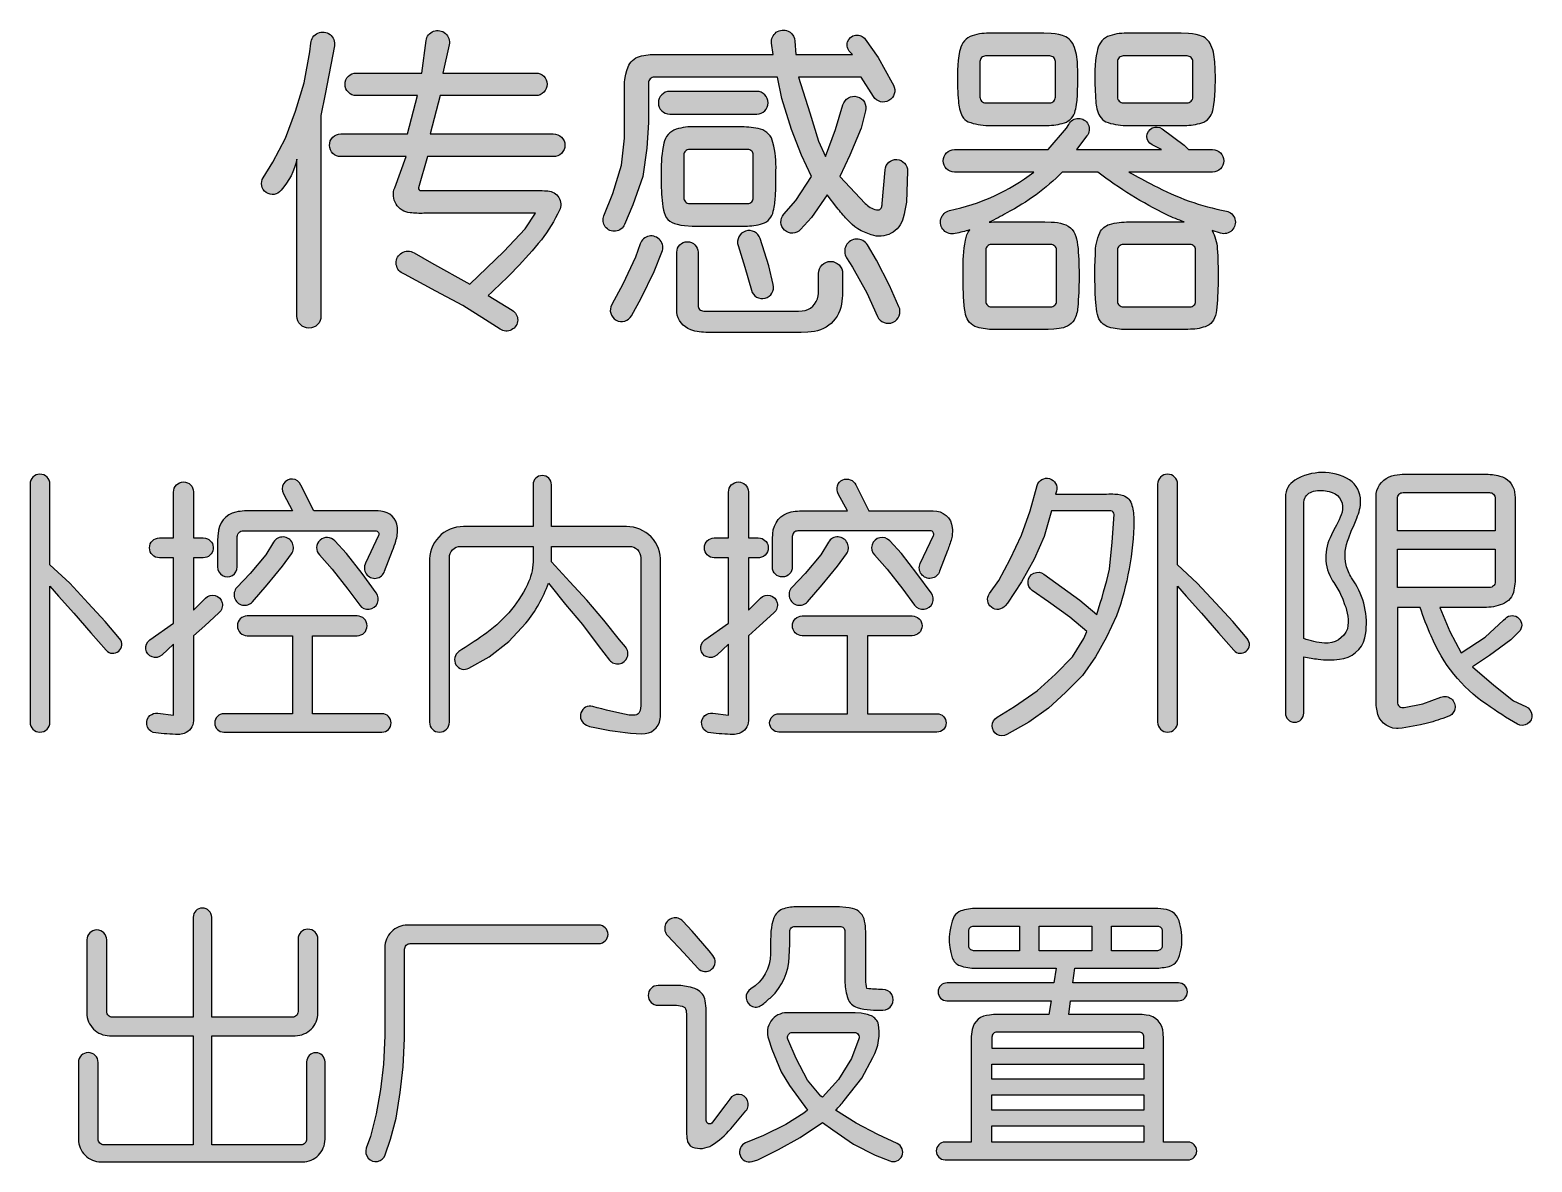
# Model space of a CAD drawing. Header units: millimetres. Extents: x -41 to 727, y -91 to 104.
# Drawn here: x 670.83 to 684.12, y 5.62 to 15.63 of the extents above; entities that cross this region are included whole.
import ezdxf

# ---------------------------------------------------------------- set-up
doc = ezdxf.new("R2010")
doc.units = ezdxf.units.MM
doc.header["$LTSCALE"] = 3
doc.header["$MEASUREMENT"] = 0

msp = doc.modelspace()

# ---------------------------------------------------------------- hatches: boundary and pattern name
h = msp.add_hatch(color=256)
h.dxf.hatch_style = 1
h.paths.add_polyline_path([(673.402, 13.106, -0.41776), (673.296, 12.998, -0.414214), (673.189, 13.105), (673.189, 14.493, -0.132977), (673.049, 14.218, -0.952593), (672.891, 14.329), (672.976, 14.465), (673.089, 14.678), (673.177, 14.917), (673.252, 15.168), (673.302, 15.443), (673.313, 15.518, -1.060775), (673.521, 15.494), (673.44, 15.067), (673.402, 14.879)])
h = msp.add_hatch(color=256)
h.dxf.hatch_style = 1
h.paths.add_polyline_path([(674.124, 13.484, -0.59102), (674.117, 13.665, -0.281236), (674.225, 13.665), (674.381, 13.575), (674.719, 13.387), (675.02, 13.675), (675.208, 13.876), (675.3, 14.014), (674.313, 14.014, -0.042921), (674.19, 14.019, -0.506842), (674.054, 14.24), (674.155, 14.515), (673.578, 14.515, -1), (673.577, 14.716), (674.167, 14.716), (674.255, 15.055), (673.715, 15.055, -1), (673.715, 15.255), (674.293, 15.255), (674.332, 15.541, -1.041657), (674.536, 15.505), (674.481, 15.255), (675.302, 15.255, -1), (675.303, 15.055), (674.456, 15.055), (674.368, 14.716), (675.457, 14.716, -0.422478), (675.56, 14.616, -0.417829), (675.458, 14.515), (674.343, 14.515), (674.266, 14.24, 0.495821), (674.286, 14.215), (675.359, 14.215), (675.381, 14.214), (675.408, 14.212, -0.539685), (675.512, 14.041, -0.047085), (675.352, 13.779, -0.035549), (674.882, 13.287), (675.094, 13.157, -0.586254), (675.089, 12.984, -0.276428), (674.987, 12.99), (674.857, 13.073), (674.656, 13.199), (674.418, 13.324), (674.142, 13.475)])
h = msp.add_hatch(color=256)
h.dxf.hatch_style = 1
h.paths.add_polyline_path([(678.217, 14.102, 0.16023), (678.316, 14.045, 0.4416), (678.363, 14.074, 0.027771), (678.368, 14.102), (678.392, 14.398, -0.978821), (678.591, 14.387), (678.581, 14.114), (678.568, 14.038), (678.561, 14.006), (678.552, 13.975, -0.445738), (678.271, 13.824, -0.146277), (678.055, 13.961, -0.020009), (677.967, 14.064), (677.879, 14.177), (677.741, 13.976), (677.645, 13.871, -1), (677.497, 14.006), (677.603, 14.127), (677.741, 14.34), (677.653, 14.528), (677.565, 14.754), (677.478, 15.03), (677.44, 15.218), (676.351, 15.218, 0.428128), (676.299, 15.167), (676.299, 14.816), (676.286, 14.591), (676.249, 14.34), (676.161, 14.089), (676.088, 13.916, -1), (675.905, 13.993), (675.985, 14.189), (676.061, 14.44), (676.086, 14.678), (676.086, 15.142, -0.013857), (676.092, 15.214), (676.098, 15.246), (676.107, 15.278), (676.119, 15.309, -0.225276), (676.22, 15.402, -0.081489), (676.374, 15.418), (677.402, 15.418), (677.389, 15.518, -0.592108), (677.535, 15.625), (677.552, 15.616, -0.225615), (677.595, 15.538), (677.603, 15.418), (678.105, 15.418), (678.083, 15.44, -1.08923), (678.217, 15.554), (678.33, 15.393), (678.456, 15.168), (678.466, 15.147, -0.406967), (678.427, 15.011, -0.405296), (678.291, 15.046), (678.18, 15.218), (677.628, 15.218), (677.728, 14.904), (677.804, 14.653), (677.866, 14.515), (677.954, 14.754), (678.02, 14.972, -1), (678.22, 14.919), (678.18, 14.766), (678.08, 14.528), (677.992, 14.34)])
h = msp.add_hatch(color=256)
h.dxf.hatch_style = 1
h.paths.add_polyline_path([(679.862, 15.603), (679.897, 15.6), (679.93, 15.595), (679.961, 15.587, -0.229497), (680.06, 15.501, -0.096009), (680.095, 15.332, -0.025853), (680.098, 15.148), (680.096, 15.102), (680.094, 15.058), (680.091, 15.015), (680.086, 14.975), (680.083, 14.957), (680.079, 14.939), (680.075, 14.922, -0.271566), (679.979, 14.814, -0.074582), (679.826, 14.791), (679.305, 14.791, -0.08166), (679.129, 14.823, -0.146039), (679.076, 14.872, -0.11582), (679.041, 15.007, -0.025036), (679.032, 15.232), (679.033, 15.279), (679.035, 15.324), (679.039, 15.367), (679.044, 15.407), (679.052, 15.445), (679.057, 15.463, -0.269538), (679.164, 15.585, -0.089624), (679.334, 15.606), (679.797, 15.606)])
h.paths.add_polyline_path([(679.899, 15.356), (679.899, 15.041, -0.414214), (679.849, 14.991), (679.282, 14.991, -0.414214), (679.232, 15.041), (679.232, 15.356, -0.414214), (679.282, 15.406), (679.849, 15.406, -0.414214)])
h = msp.add_hatch(color=256)
h.dxf.hatch_style = 1
h.paths.add_polyline_path([(681.013, 15.606), (681.078, 15.603), (681.113, 15.6), (681.146, 15.595), (681.177, 15.587, -0.229497), (681.276, 15.501, -0.096009), (681.311, 15.332, -0.025853), (681.314, 15.148), (681.312, 15.102), (681.31, 15.058), (681.307, 15.015), (681.302, 14.975), (681.299, 14.957), (681.296, 14.939), (681.291, 14.922, -0.271566), (681.195, 14.814, -0.074582), (681.042, 14.791), (680.521, 14.791, -0.08166), (680.345, 14.823, -0.146039), (680.293, 14.872, -0.11582), (680.257, 15.007, -0.025036), (680.249, 15.232), (680.249, 15.279), (680.252, 15.324), (680.255, 15.367), (680.261, 15.407), (680.268, 15.445), (680.273, 15.463, -0.269538), (680.381, 15.585, -0.089624), (680.55, 15.606)])
h.paths.add_polyline_path([(680.449, 15.356, -0.414214), (680.499, 15.406), (681.065, 15.406, -0.414214), (681.115, 15.356), (681.115, 15.041, -0.414214), (681.065, 14.991), (680.499, 14.991, -0.414214), (680.449, 15.041)])
h = msp.add_hatch(color=256)
h.dxf.hatch_style = 1
h.paths.add_polyline_path([(676.487, 15.092), (677.258, 15.092, -1), (677.258, 14.892), (676.487, 14.892, -1)])
h = msp.add_hatch(color=256)
h.dxf.hatch_style = 1
h.paths.add_polyline_path([(677.126, 14.779, -0.048019), (677.29, 14.759, -0.280809), (677.401, 14.64, -0.072243), (677.427, 14.389, -0.012527), (677.425, 14.227), (677.423, 14.177), (677.419, 14.131, -0.020594), (677.412, 14.068), (677.408, 14.05), (677.404, 14.032, -0.274263), (677.308, 13.923, -0.074582), (677.155, 13.901), (676.685, 13.901), (676.619, 13.906), (676.585, 13.91), (676.552, 13.917, -0.330254), (676.433, 14.043, -0.054888), (676.413, 14.27), (676.412, 14.378, -0.062902), (676.436, 14.634, -0.273223), (676.544, 14.757, -0.089624), (676.713, 14.779)])
h.paths.add_polyline_path([(676.612, 14.529, -0.414214), (676.662, 14.579), (677.177, 14.579, -0.414214), (677.227, 14.529), (677.227, 14.151, -0.414214), (677.177, 14.101), (676.662, 14.101, -0.414214), (676.612, 14.151)])
h = msp.add_hatch(color=256)
h.dxf.hatch_style = 1
h.paths.add_polyline_path([(680.771, 14.261, 0.077057), (681.412, 14.034, -1.040733), (681.36, 13.838), (681.285, 13.861, -0.117269), (681.331, 13.704, -0.038781), (681.328, 13.184), (681.324, 13.156, -0.097257), (681.297, 13.069, -0.15029), (681.243, 13.018, -0.09102), (681.096, 12.988), (681.072, 12.986), (681.067, 12.986), (680.522, 12.986, -0.062783), (680.373, 13.007, -0.285873), (680.272, 13.119), (680.267, 13.143), (680.262, 13.169), (680.259, 13.198, -0.031148), (680.253, 13.653, -0.101851), (680.292, 13.842, -0.199361), (680.378, 13.916, -0.058368), (680.55, 13.939), (681.039, 13.939, -0.027409), (680.885, 14, -0.046694), (680.274, 14.378), (679.96, 14.378, -0.077934), (679.469, 14.018, -0.023868), (679.313, 13.935, -0.012462), (679.388, 13.939), (679.807, 13.939), (679.863, 13.936, -0.069044), (679.971, 13.919, -0.292597), (680.086, 13.787), (680.091, 13.761), (680.096, 13.733), (680.1, 13.703, -0.038845), (680.097, 13.183, -0.103809), (680.066, 13.069, -0.223369), (679.932, 12.995), (679.887, 12.989), (679.836, 12.986), (679.355, 12.986, -0.063747), (679.206, 13.007, -0.285196), (679.105, 13.12), (679.1, 13.144), (679.096, 13.171), (679.092, 13.199, -0.020397), (679.083, 13.5, -0.054188), (679.103, 13.776, -0.116147), (679.142, 13.868, -0.017668), (679.013, 13.835, -1), (678.962, 14.038, 0.112101), (679.71, 14.378), (679.007, 14.378, -1), (679.007, 14.578), (679.835, 14.578), (679.998, 14.766), (680.017, 14.8, -1.119425), (680.178, 14.698), (680.086, 14.578), (680.838, 14.578), (680.755, 14.62, -1.102587), (680.843, 14.76), (681.039, 14.616), (681.076, 14.578), (681.29, 14.578, -1), (681.289, 14.378), (680.55, 14.378, 0.005598)])
h.paths.add_polyline_path([(679.859, 13.739, -0.414214), (679.909, 13.689), (679.909, 13.236, -0.414214), (679.859, 13.186), (679.333, 13.186, -0.414214), (679.283, 13.236), (679.283, 13.689, -0.414214), (679.333, 13.739)])
h.paths.add_polyline_path([(680.499, 13.186, -0.414214), (680.449, 13.236), (680.449, 13.689, -0.414214), (680.499, 13.739), (681.09, 13.739, -0.414214), (681.14, 13.689), (681.14, 13.236, -0.414214), (681.09, 13.186)])
h = msp.add_hatch(color=256)
h.dxf.hatch_style = 1
h.paths.add_polyline_path([(677.404, 13.383, -0.97667), (677.21, 13.333), (677.152, 13.537), (677.092, 13.728, -0.99809), (677.288, 13.79), (677.365, 13.55)])
h = msp.add_hatch(color=256)
h.dxf.hatch_style = 1
h.paths.add_polyline_path([(675.974, 13.206), (676.073, 13.387), (676.186, 13.625), (676.225, 13.743, -1.033851), (676.419, 13.671), (676.349, 13.5), (676.236, 13.262), (676.15, 13.108, -0.995238)])
h = msp.add_hatch(color=256)
h.dxf.hatch_style = 1
h.paths.add_polyline_path([(677.641, 12.961), (676.826, 12.961, -0.092201), (676.673, 12.984, -0.289124), (676.55, 13.14), (676.549, 13.169), (676.55, 13.211), (676.55, 13.669, -1), (676.738, 13.669), (676.738, 13.201, 0.429269), (676.788, 13.149), (677.616, 13.149), (677.628, 13.149), (677.658, 13.151, 0.353733), (677.8, 13.283, 0.042793), (677.804, 13.374), (677.804, 13.482, -1), (678.017, 13.482), (678.017, 13.337, -0.020292), (678.01, 13.238, -0.401181), (677.71, 12.964), (677.65, 12.961)])
h = msp.add_hatch(color=256)
h.dxf.hatch_style = 1
h.paths.add_polyline_path([(678.236, 13.734), (678.318, 13.6), (678.431, 13.374), (678.515, 13.188, -0.998115), (678.325, 13.102), (678.23, 13.312), (678.105, 13.537), (678.052, 13.62, -1.009131)])
h = msp.add_hatch(color=256)
h.dxf.hatch_style = 1
h.paths.add_polyline_path([(671.342, 10.566), (671.493, 10.403), (671.621, 10.252, -0.991748), (671.502, 10.149), (671.367, 10.303), (671.217, 10.478), (671.079, 10.629), (671.004, 10.716), (671.004, 9.513, -1), (670.828, 9.513), (670.828, 11.619, -1), (671.004, 11.619), (671.004, 10.905), (671.179, 10.742)])
h = msp.add_hatch(color=256)
h.dxf.hatch_style = 1
h.paths.add_polyline_path([(676.406, 10.93), (676.406, 9.613, -0.049756), (676.402, 9.542, -0.399182), (676.242, 9.411), (676.191, 9.413), (676.14, 9.416, -0.032448), (675.779, 9.475), (675.75, 9.488, -0.945374), (675.807, 9.651, 0.020702), (676.128, 9.576, 0.087082), (676.182, 9.576), (676.193, 9.579, 0.173213), (676.218, 9.598, 0.113951), (676.231, 9.68), (676.231, 10.968, 0.416243), (676.13, 11.068), (675.441, 11.068), (675.441, 10.93), (675.604, 10.754), (675.754, 10.591), (675.904, 10.416), (676.042, 10.24), (676.095, 10.18, -1.026786), (675.954, 10.063), (675.854, 10.19), (675.716, 10.378), (675.566, 10.553), (675.428, 10.729), (675.415, 10.742, -0.084682), (675.215, 10.39), (675.064, 10.227), (674.889, 10.09), (674.711, 9.991, -0.960345), (674.622, 10.137, 0.011732), (674.839, 10.283, 0.132971), (675.228, 10.73, 0.108424), (675.278, 10.93), (675.278, 11.068), (674.638, 11.068, 0.416957), (674.538, 10.967), (674.538, 9.513, -1), (674.362, 9.513), (674.362, 10.927, -0.436392), (674.663, 11.243), (675.278, 11.243), (675.278, 11.613, -1), (675.441, 11.613), (675.441, 11.243), (676.105, 11.243, -0.432402)])
h = msp.add_hatch(color=256)
h.dxf.hatch_style = 1
h.paths.add_polyline_path([(681.318, 10.566), (681.469, 10.403), (681.597, 10.252, -0.991748), (681.478, 10.149), (681.343, 10.303), (681.193, 10.478), (681.055, 10.629), (680.98, 10.716), (680.98, 9.513, -1), (680.804, 9.513), (680.804, 11.619, -1), (680.98, 11.619), (680.98, 10.905), (681.155, 10.742)])
h = msp.add_hatch(color=256)
h.dxf.hatch_style = 1
h.paths.add_polyline_path([(682.017, 11.653, -0.273671), (682.502, 11.657, -0.242415), (682.6, 11.47, -0.100445), (682.566, 11.319), (682.542, 11.26), (682.517, 11.202), (682.494, 11.143, 0.150464), (682.471, 10.902, 0.07841), (682.52, 10.789), (682.553, 10.736, -0.191488), (682.638, 10.258, -0.319783), (682.413, 10.071, -0.07297), (682.225, 10.07, -0.0139), (682.097, 10.09), (682.097, 9.594, -1), (681.934, 9.594), (681.934, 11.506, -0.251251)])
h.paths.add_polyline_path([(682.101, 11.48, -0.291924), (682.184, 11.555, -0.137469), (682.322, 11.553, -0.396774), (682.44, 11.396, -0.082163), (682.409, 11.303), (682.386, 11.257), (682.363, 11.213), (682.342, 11.169, 0.274605), (682.352, 10.764, -0.028418), (682.423, 10.644), (682.442, 10.601), (682.458, 10.555, -0.139474), (682.484, 10.34, -0.337206), (682.28, 10.213, -0.068489), (682.097, 10.253), (682.097, 11.456)])
h = msp.add_hatch(color=256)
h.dxf.hatch_style = 1
h.paths.add_polyline_path([(682.925, 10.528), (682.925, 9.692, 0.477458), (682.985, 9.643), (683.151, 9.676), (683.31, 9.735, -0.588858), (683.434, 9.631), (683.429, 9.615, -0.220322), (683.372, 9.562, -0.014085), (683.192, 9.504), (683.129, 9.489), (683.064, 9.477), (682.999, 9.466), (682.966, 9.461), (682.932, 9.458), (682.916, 9.457, -0.362622), (682.746, 9.613, -0.023381), (682.737, 9.676), (682.737, 11.506, -0.307621), (682.852, 11.682, -0.091859), (682.947, 11.704, -0.018811), (683.024, 11.707), (683.691, 11.707, -0.016185), (683.766, 11.703, -0.052672), (683.831, 11.69, -0.295172), (683.961, 11.553, -0.016112), (683.966, 11.506), (683.966, 10.754, -0.023783), (683.956, 10.68, -0.263158), (683.855, 10.558, -0.105269), (683.691, 10.528), (683.301, 10.528), (683.389, 10.315), (683.489, 10.127), (683.702, 10.265), (683.865, 10.416), (683.881, 10.431, -1), (684, 10.312), (683.928, 10.24), (683.74, 10.102), (683.589, 10.002), (683.777, 9.839), (683.953, 9.701), (684.06, 9.651, -1.082987), (683.987, 9.496, -0.028008), (683.714, 9.671, -0.1484), (683.224, 10.276, -0.025024), (683.126, 10.528)])
h.paths.add_polyline_path([(683.74, 10.704), (682.925, 10.704), (682.925, 11.042), (683.79, 11.042), (683.79, 10.754, -0.414214)])
h.paths.add_polyline_path([(682.925, 11.494, -0.414214), (682.975, 11.544), (683.74, 11.544, -0.414214), (683.79, 11.494), (683.79, 11.205), (682.925, 11.205)])
h = msp.add_hatch(color=256)
h.dxf.hatch_style = 1
h.paths.add_polyline_path([(672.381, 11.141, -0.892536), (672.361, 10.967), (672.273, 10.967), (672.273, 10.503), (672.381, 10.611, -0.585606), (672.528, 10.57, -0.287203), (672.498, 10.481), (672.374, 10.365), (672.273, 10.278), (672.273, 9.525, -0.331387), (672.192, 9.414, -0.070502), (672.139, 9.404, -0.023404), (671.94, 9.418, -0.586545), (671.877, 9.558), (671.889, 9.571, -0.217204), (671.958, 9.593), (672.098, 9.575), (672.098, 10.202), (671.994, 10.107, -1.062778), (671.887, 10.24), (672.098, 10.39), (672.098, 10.967), (671.973, 10.967, -1), (671.973, 11.143), (672.098, 11.143), (672.098, 11.547, -0.424925), (672.186, 11.638, -0.414083), (672.273, 11.551), (672.273, 11.143), (672.361, 11.143)])
h = msp.add_hatch(color=256)
h.dxf.hatch_style = 1
h.paths.add_polyline_path([(673.853, 11.381, -0.012997), (673.907, 11.381), (673.932, 11.379, -0.378315), (674.078, 11.235, -0.105496), (674.064, 11.113, -0.020256), (674.035, 11.032), (673.965, 10.848, -1.089222), (673.797, 10.921), (673.912, 11.163, 0.555608), (673.884, 11.205), (672.714, 11.205, 0.426625), (672.662, 11.155), (672.662, 10.886, -1), (672.487, 10.887), (672.487, 11.118, -0.010071), (672.491, 11.178, -0.347674), (672.65, 11.372, -0.036483), (672.725, 11.381), (673.151, 11.381), (673.07, 11.534, -0.593868), (673.149, 11.663, -0.291309), (673.225, 11.609), (673.339, 11.381)])
h = msp.add_hatch(color=256)
h.dxf.hatch_style = 1
h.paths.add_polyline_path([(676.882, 10.967, -1), (676.882, 11.143), (677.008, 11.143), (677.008, 11.547, -0.424925), (677.095, 11.638, -0.414083), (677.183, 11.551), (677.183, 11.143), (677.271, 11.143), (677.291, 11.141, -0.349217), (677.359, 11.055, -0.439039), (677.263, 10.967), (677.183, 10.967), (677.183, 10.503), (677.291, 10.611, -0.585606), (677.438, 10.57, -0.287203), (677.408, 10.481), (677.283, 10.365), (677.183, 10.278), (677.183, 9.525, -0.331387), (677.101, 9.414, -0.070502), (677.048, 9.404, -0.023404), (676.85, 9.418, -0.586545), (676.786, 9.558), (676.798, 9.571, -0.217204), (676.868, 9.593), (677.008, 9.575), (677.008, 10.202), (676.904, 10.107, -1.062778), (676.797, 10.24), (677.008, 10.39), (677.008, 10.967)])
h = msp.add_hatch(color=256)
h.dxf.hatch_style = 1
h.paths.add_polyline_path([(677.572, 10.887, -1), (677.396, 10.884), (677.396, 11.118, -0.01249), (677.4, 11.18, -0.348268), (677.561, 11.373, -0.035203), (677.635, 11.381), (678.058, 11.381), (678.061, 11.381), (677.979, 11.534, -0.438722), (678.018, 11.656, -0.418342), (678.133, 11.612), (678.249, 11.381), (678.818, 11.381, -0.410091), (678.987, 11.234, -0.070888), (678.985, 11.159), (678.98, 11.135, -0.025192), (678.945, 11.031), (678.875, 10.848, -1.060261), (678.704, 10.916), (678.821, 11.163, 0.550801), (678.794, 11.205), (677.622, 11.205, 0.42072), (677.572, 11.154)])
h = msp.add_hatch(color=256)
h.dxf.hatch_style = 1
h.paths.add_polyline_path([(680.403, 11.105), (680.419, 11.349, 0.435083), (680.389, 11.381), (679.864, 11.381), (679.801, 11.155), (679.713, 10.955), (679.6, 10.754), (679.475, 10.566), (679.455, 10.542, -0.963432), (679.316, 10.65), (679.4, 10.767), (679.5, 10.955), (679.6, 11.168), (679.676, 11.381), (679.738, 11.607, -1), (679.909, 11.557), (679.901, 11.531), (680.353, 11.531, -0.012286), (680.425, 11.531), (680.452, 11.529), (680.478, 11.525), (680.501, 11.518, -0.266172), (680.576, 11.431, -0.066176), (680.594, 11.296, -0.081069), (680.441, 10.453), (680.353, 10.265), (680.253, 10.09), (680.14, 9.926), (679.989, 9.776), (679.839, 9.638), (679.663, 9.513), (679.47, 9.404, -1), (679.385, 9.557), (679.538, 9.651), (679.738, 9.789), (679.901, 9.939), (680.052, 10.09), (680.152, 10.253), (680.177, 10.315), (680.027, 10.441), (679.839, 10.579), (679.695, 10.677, -1), (679.798, 10.823), (680.115, 10.591), (680.265, 10.466, 0.02391), (680.378, 10.867)])
h = msp.add_hatch(color=256)
h.dxf.hatch_style = 1
h.paths.add_polyline_path([(673.141, 11.001), (673.063, 10.892), (672.925, 10.729), (672.797, 10.579, -1.021378), (672.658, 10.704), (672.775, 10.829), (672.913, 10.992), (672.983, 11.106, -1.034899)])
h = msp.add_hatch(color=256)
h.dxf.hatch_style = 1
h.paths.add_polyline_path([(673.525, 11.117), (673.628, 11.005), (673.766, 10.829), (673.891, 10.657, -1.005391), (673.745, 10.549), (673.64, 10.691), (673.502, 10.867), (673.388, 10.992, -1)])
h = msp.add_hatch(color=256)
h.dxf.hatch_style = 1
h.paths.add_polyline_path([(678.051, 11.001), (677.973, 10.892), (677.835, 10.729), (677.707, 10.579, -1.021378), (677.568, 10.704), (677.685, 10.829), (677.823, 10.992), (677.892, 11.106, -1.034899)])
h = msp.add_hatch(color=256)
h.dxf.hatch_style = 1
h.paths.add_polyline_path([(678.434, 11.117), (678.537, 11.005), (678.675, 10.829), (678.801, 10.657, -1.005391), (678.654, 10.549), (678.55, 10.691), (678.412, 10.867), (678.298, 10.992, -1)])
h = msp.add_hatch(color=256)
h.dxf.hatch_style = 1
h.paths.add_polyline_path([(673.941, 9.588, -1), (673.941, 9.425), (672.543, 9.425, -1), (672.543, 9.588), (673.151, 9.588), (673.151, 10.278), (672.75, 10.278, -1), (672.75, 10.453), (673.722, 10.453, -1), (673.722, 10.278), (673.327, 10.278), (673.327, 9.588)])
h = msp.add_hatch(color=256)
h.dxf.hatch_style = 1
h.paths.add_polyline_path([(677.453, 9.425, -1), (677.453, 9.588), (678.061, 9.588), (678.061, 10.278), (677.66, 10.278, -1), (677.66, 10.453), (678.632, 10.453, -1), (678.632, 10.278), (678.236, 10.278), (678.236, 9.588), (678.851, 9.588, -1), (678.851, 9.425)])
h = msp.add_hatch(color=256)
h.dxf.hatch_style = 1
h.paths.add_polyline_path([(673.199, 6.953), (673.199, 7.594, -1), (673.375, 7.594), (673.375, 6.94, -0.414214), (673.175, 6.74), (672.435, 6.74), (672.435, 5.775), (673.225, 5.775, 0.414214), (673.275, 5.825), (673.275, 6.508, -1), (673.438, 6.508), (673.438, 5.824, -0.414214), (673.238, 5.624), (671.456, 5.624, -0.414214), (671.256, 5.824), (671.256, 6.503, -1), (671.431, 6.503), (671.431, 5.825, 0.414214), (671.481, 5.775), (672.272, 5.775), (672.272, 6.74), (671.531, 6.74, -0.414214), (671.331, 6.94), (671.331, 7.587, -1), (671.507, 7.587), (671.507, 6.953, 0.414214), (671.557, 6.903), (672.272, 6.903), (672.272, 7.788, -1), (672.435, 7.788), (672.435, 6.903), (673.149, 6.903, 0.414214)])
h = msp.add_hatch(color=256)
h.dxf.hatch_style = 1
h.paths.add_polyline_path([(678.212, 7.752, -0.059248), (678.221, 7.663), (678.221, 7.233, 0.017207), (678.23, 7.157, 0.034528), (678.371, 7.15, -1.01266), (678.372, 6.966, -0.011492), (678.264, 6.968), (678.234, 6.971), (678.204, 6.974), (678.174, 6.98), (678.146, 6.989, -0.238886), (678.063, 7.069, -0.076134), (678.038, 7.208), (678.038, 7.663, 0.422775), (677.994, 7.706), (677.594, 7.706, 0.422577), (677.55, 7.662), (677.55, 7.551), (677.548, 7.494), (677.545, 7.437, -0.197017), (677.384, 7.081, -0.01219), (677.309, 7.017, -1.116646), (677.205, 7.155, 0.264943), (677.378, 7.464), (677.38, 7.519), (677.38, 7.576), (677.381, 7.634), (677.383, 7.664), (677.387, 7.694), (677.392, 7.725), (677.399, 7.754), (677.409, 7.782, -0.20478), (677.483, 7.858, -0.084845), (677.599, 7.88), (677.988, 7.88), (678.045, 7.875), (678.076, 7.871), (678.105, 7.864, -0.323094)])
h = msp.add_hatch(color=256)
h.dxf.hatch_style = 1
h.paths.add_polyline_path([(679.196, 7.336, -0.086517), (679.053, 7.36, -0.214089), (678.987, 7.429, -0.198156), (679.005, 7.796, -0.149178), (679.062, 7.843, -0.080722), (679.202, 7.865), (679.221, 7.866), (680.757, 7.866, -0.026081), (680.857, 7.859, -0.357226), (681.001, 7.73), (681.007, 7.705, -0.056958), (681.018, 7.599, -0.122096), (680.977, 7.402, -0.177615), (680.907, 7.353, -0.038063), (680.782, 7.336), (680.07, 7.336), (680.053, 7.207), (680.989, 7.207, -0.414216), (681.068, 7.128, -0.420603), (680.987, 7.049), (680.032, 7.049), (680.017, 6.928), (680.632, 6.928, -0.022059), (680.701, 6.923, -0.392106), (680.853, 6.762), (680.856, 6.713), (680.856, 5.799), (681.072, 5.799, -1), (681.071, 5.642), (678.923, 5.642, -1), (678.923, 5.799), (679.155, 5.799), (679.155, 6.713, -0.05261), (679.163, 6.794, -0.35597), (679.316, 6.923, -0.016526), (679.387, 6.928), (679.842, 6.928), (679.861, 7.049), (678.94, 7.049, -0.414804), (678.861, 7.128, -0.426234), (678.943, 7.207), (679.885, 7.207), (679.905, 7.336)])
h.paths.add_polyline_path([(680.682, 6.356), (679.338, 6.356), (679.338, 6.489), (680.682, 6.489)])
h.paths.add_polyline_path([(680.682, 6.629), (679.338, 6.629), (679.338, 6.728, -0.414214), (679.381, 6.772), (680.638, 6.772, -0.414214), (680.682, 6.728)])
h.paths.add_polyline_path([(680.682, 6.082), (679.338, 6.082), (679.338, 6.216), (680.682, 6.216)])
h.paths.add_polyline_path([(680.682, 5.799), (679.338, 5.799), (679.338, 5.942), (680.682, 5.942)])
h.paths.add_polyline_path([(680.221, 7.492), (679.757, 7.492), (679.757, 7.71), (680.221, 7.71)])
h.paths.add_polyline_path([(679.133, 7.535), (679.133, 7.667, -0.414214), (679.176, 7.71), (679.582, 7.71), (679.582, 7.492), (679.176, 7.492, -0.414214)])
h.paths.add_polyline_path([(680.845, 7.667), (680.845, 7.535, -0.414214), (680.802, 7.492), (680.395, 7.492), (680.395, 7.71), (680.802, 7.71, -0.414214)])
h = msp.add_hatch(color=256)
h.dxf.hatch_style = 1
h.paths.add_polyline_path([(673.841, 5.849), (673.891, 6.05), (673.928, 6.263), (673.954, 6.489), (673.966, 6.74), (673.966, 7.518, -0.414214), (674.166, 7.718), (675.86, 7.718, -1), (675.86, 7.555), (674.192, 7.555, 0.414214), (674.142, 7.505), (674.142, 6.714), (674.129, 6.464), (674.104, 6.238), (674.066, 6.012), (674.016, 5.824), (673.97, 5.686, -1.010694), (673.803, 5.744)])
h = msp.add_hatch(color=256)
h.dxf.hatch_style = 1
h.paths.add_polyline_path([(676.836, 7.49), (676.869, 7.45, -0.97673), (676.736, 7.336), (676.612, 7.474), (676.468, 7.626, -1.002617), (676.604, 7.753), (676.687, 7.664)])
h = msp.add_hatch(color=256)
h.dxf.hatch_style = 1
h.paths.add_polyline_path([(676.384, 7.009, -1), (676.384, 7.184), (676.587, 7.184, -0.011491), (676.651, 7.173, -0.070941), (676.727, 7.149, -0.254447), (676.8, 7.049, -0.026143), (676.811, 6.96), (676.811, 5.989, 0.32165), (676.831, 5.961, 0.329988), (676.866, 5.974), (676.985, 6.131), (677.018, 6.179, -1.083663), (677.161, 6.075), (677.027, 5.915, -0.073532), (676.861, 5.772, -0.222538), (676.688, 5.754, -0.270609), (676.641, 5.824, -0.016463), (676.637, 5.865), (676.637, 6.918), (676.632, 6.964, 0.334609), (676.596, 7.001), (676.546, 7.009)])
h = msp.add_hatch(color=256)
h.dxf.hatch_style = 1
h.paths.add_polyline_path([(678.129, 6.943), (678.18, 6.938), (678.209, 6.934), (678.237, 6.928), (678.262, 6.919, -0.225031), (678.33, 6.853, -0.188829), (678.284, 6.548), (678.187, 6.363), (678.031, 6.166, -0.031599), (677.955, 6.081), (678.138, 5.965), (678.328, 5.865), (678.5, 5.787, -0.972008), (678.434, 5.632), (678.304, 5.683), (678.113, 5.782), (677.93, 5.907), (677.839, 5.973), (677.64, 5.84), (677.45, 5.733), (677.267, 5.641), (677.216, 5.627, -0.947134), (677.159, 5.792), (677.317, 5.857), (677.516, 5.956), (677.673, 6.056), (677.707, 6.081), (677.706, 6.081), (677.546, 6.299), (677.474, 6.421), (677.392, 6.62), (677.362, 6.711, -0.520491), (677.524, 6.943)])
h.paths.add_polyline_path([(677.573, 6.769), (678.12, 6.769, -0.521815), (678.16, 6.711), (678.096, 6.537), (677.98, 6.354), (677.839, 6.197), (677.823, 6.205), (677.707, 6.346), (677.607, 6.537), (677.533, 6.709, -0.538437)])

# ---------------------------------------------------------------- linework, layer by layer
for points in [[(673.402, 13.106, -0.41776), (673.296, 12.998, -0.414214), (673.189, 13.105), (673.189, 14.493, -0.132977), (673.049, 14.218, -0.952593), (672.891, 14.329), (672.976, 14.465), (673.089, 14.678), (673.177, 14.917), (673.252, 15.168), (673.302, 15.443), (673.313, 15.518, -1.060775), (673.521, 15.494), (673.44, 15.067), (673.402, 14.879)], [(674.124, 13.484, -0.59102), (674.117, 13.665, -0.281236), (674.225, 13.665), (674.381, 13.575), (674.719, 13.387), (675.02, 13.675), (675.208, 13.876), (675.3, 14.014), (674.313, 14.014, -0.042921), (674.19, 14.019, -0.506842), (674.054, 14.24), (674.155, 14.515), (673.578, 14.515, -1), (673.577, 14.716), (674.167, 14.716), (674.255, 15.055), (673.715, 15.055, -1), (673.715, 15.255), (674.293, 15.255), (674.332, 15.541, -1.041657), (674.536, 15.505), (674.481, 15.255), (675.302, 15.255, -1), (675.303, 15.055), (674.456, 15.055), (674.368, 14.716), (675.457, 14.716, -0.422478), (675.56, 14.616, -0.417829), (675.458, 14.515), (674.343, 14.515), (674.266, 14.24, 0.495821), (674.286, 14.215), (675.359, 14.215), (675.381, 14.214), (675.408, 14.212, -0.539685), (675.512, 14.041, -0.047085), (675.352, 13.779, -0.035549), (674.882, 13.287), (675.094, 13.157, -0.586254), (675.089, 12.984, -0.276428), (674.987, 12.99), (674.857, 13.073), (674.656, 13.199), (674.418, 13.324), (674.142, 13.475)], [(678.217, 14.102, 0.16023), (678.316, 14.045, 0.4416), (678.363, 14.074, 0.027771), (678.368, 14.102), (678.392, 14.398, -0.978821), (678.591, 14.387), (678.581, 14.114), (678.568, 14.038), (678.561, 14.006), (678.552, 13.975, -0.445738), (678.271, 13.824, -0.146277), (678.055, 13.961, -0.020009), (677.967, 14.064), (677.879, 14.177), (677.741, 13.976), (677.645, 13.871, -1), (677.497, 14.006), (677.603, 14.127), (677.741, 14.34), (677.653, 14.528), (677.565, 14.754), (677.478, 15.03), (677.44, 15.218), (676.351, 15.218, 0.428128), (676.299, 15.167), (676.299, 14.816), (676.286, 14.591), (676.249, 14.34), (676.161, 14.089), (676.088, 13.916, -1), (675.905, 13.993), (675.985, 14.189), (676.061, 14.44), (676.086, 14.678), (676.086, 15.142, -0.013857), (676.092, 15.214), (676.098, 15.246), (676.107, 15.278), (676.119, 15.309, -0.225276), (676.22, 15.402, -0.081489), (676.374, 15.418), (677.402, 15.418), (677.389, 15.518, -0.592108), (677.535, 15.625), (677.552, 15.616, -0.225615), (677.595, 15.538), (677.603, 15.418), (678.105, 15.418), (678.083, 15.44, -1.08923), (678.217, 15.554), (678.33, 15.393), (678.456, 15.168), (678.466, 15.147, -0.406967), (678.427, 15.011, -0.405296), (678.291, 15.046), (678.18, 15.218), (677.628, 15.218), (677.728, 14.904), (677.804, 14.653), (677.866, 14.515), (677.954, 14.754), (678.02, 14.972, -1), (678.22, 14.919), (678.18, 14.766), (678.08, 14.528), (677.992, 14.34)], [(679.797, 15.606), (679.334, 15.606, 0.089624), (679.164, 15.585, 0.269538), (679.057, 15.463), (679.052, 15.445), (679.044, 15.407), (679.039, 15.367), (679.035, 15.324), (679.033, 15.279), (679.032, 15.232, 0.025036), (679.041, 15.007, 0.11582), (679.076, 14.872, 0.146039), (679.129, 14.823, 0.08166), (679.305, 14.791), (679.826, 14.791, 0.074582), (679.979, 14.814, 0.271566), (680.075, 14.922), (680.079, 14.939), (680.083, 14.957), (680.086, 14.975), (680.091, 15.015), (680.094, 15.058), (680.096, 15.102), (680.098, 15.148, 0.025853), (680.095, 15.332, 0.096009), (680.06, 15.501, 0.229497), (679.961, 15.587), (679.93, 15.595), (679.897, 15.6), (679.862, 15.603)], [(680.55, 15.606, 0.089624), (680.381, 15.585, 0.269538), (680.273, 15.463), (680.268, 15.445), (680.261, 15.407), (680.255, 15.367), (680.252, 15.324), (680.249, 15.279), (680.249, 15.232, 0.025036), (680.257, 15.007, 0.11582), (680.293, 14.872, 0.146039), (680.345, 14.823, 0.08166), (680.521, 14.791), (681.042, 14.791, 0.074582), (681.195, 14.814, 0.271566), (681.291, 14.922), (681.296, 14.939), (681.299, 14.957), (681.302, 14.975), (681.307, 15.015), (681.31, 15.058), (681.312, 15.102), (681.314, 15.148, 0.025853), (681.311, 15.332, 0.096009), (681.276, 15.501, 0.229497), (681.177, 15.587), (681.146, 15.595), (681.113, 15.6), (681.078, 15.603), (681.013, 15.606)], [(679.849, 15.406), (679.282, 15.406, 0.414214), (679.232, 15.356), (679.232, 15.041, 0.414214), (679.282, 14.991), (679.849, 14.991, 0.414214), (679.899, 15.041), (679.899, 15.356, 0.414214)], [(680.449, 15.041, 0.414214), (680.499, 14.991), (681.065, 14.991, 0.414214), (681.115, 15.041), (681.115, 15.356, 0.414214), (681.065, 15.406), (680.499, 15.406, 0.414214), (680.449, 15.356)], [(676.487, 14.892), (677.258, 14.892, 1), (677.258, 15.092), (676.487, 15.092, 1)], [(676.713, 14.779, 0.089624), (676.544, 14.757, 0.273223), (676.436, 14.634, 0.062902), (676.412, 14.378), (676.413, 14.27, 0.054888), (676.433, 14.043, 0.330254), (676.552, 13.917), (676.585, 13.91), (676.619, 13.906), (676.685, 13.901), (677.155, 13.901, 0.074582), (677.308, 13.923, 0.274263), (677.404, 14.032), (677.408, 14.05), (677.412, 14.068, 0.020594), (677.419, 14.131), (677.423, 14.177), (677.425, 14.227, 0.012527), (677.427, 14.389, 0.072243), (677.401, 14.64, 0.280809), (677.29, 14.759, 0.048019), (677.126, 14.779)], [(680.771, 14.261, 0.077057), (681.412, 14.034, -1.040733), (681.36, 13.838), (681.285, 13.861, -0.117269), (681.331, 13.704, -0.038781), (681.328, 13.184), (681.324, 13.156, -0.097257), (681.297, 13.069, -0.15029), (681.243, 13.018, -0.09102), (681.096, 12.988), (681.072, 12.986), (681.067, 12.986), (680.522, 12.986, -0.062783), (680.373, 13.007, -0.285873), (680.272, 13.119), (680.267, 13.143), (680.262, 13.169), (680.259, 13.198, -0.031148), (680.253, 13.653, -0.101851), (680.292, 13.842, -0.199361), (680.378, 13.916, -0.058368), (680.55, 13.939), (681.039, 13.939, -0.027409), (680.885, 14, -0.046694), (680.274, 14.378), (679.96, 14.378, -0.077934), (679.469, 14.018, -0.023868), (679.313, 13.935, -0.012462), (679.388, 13.939), (679.807, 13.939), (679.863, 13.936, -0.069044), (679.971, 13.919, -0.292597), (680.086, 13.787), (680.091, 13.761), (680.096, 13.733), (680.1, 13.703, -0.038845), (680.097, 13.183, -0.103809), (680.066, 13.069, -0.223369), (679.932, 12.995), (679.887, 12.989), (679.836, 12.986), (679.355, 12.986, -0.063747), (679.206, 13.007, -0.285196), (679.105, 13.12), (679.1, 13.144), (679.096, 13.171), (679.092, 13.199, -0.020397), (679.083, 13.5, -0.054188), (679.103, 13.776, -0.116147), (679.142, 13.868, -0.017668), (679.013, 13.835, -1), (678.962, 14.038, 0.112101), (679.71, 14.378), (679.007, 14.378, -1), (679.007, 14.578), (679.835, 14.578), (679.998, 14.766), (680.017, 14.8, -1.119425), (680.178, 14.698), (680.086, 14.578), (680.838, 14.578), (680.755, 14.62, -1.102587), (680.843, 14.76), (681.039, 14.616), (681.076, 14.578), (681.29, 14.578, -1), (681.289, 14.378), (680.55, 14.378, 0.005598)], [(676.612, 14.151, 0.414214), (676.662, 14.101), (677.177, 14.101, 0.414214), (677.227, 14.151), (677.227, 14.529, 0.414214), (677.177, 14.579), (676.662, 14.579, 0.414214), (676.612, 14.529)], [(677.365, 13.55), (677.288, 13.79, 0.99809), (677.092, 13.728), (677.152, 13.537), (677.21, 13.333, 0.97667), (677.404, 13.383)], [(676.15, 13.108), (676.236, 13.262), (676.349, 13.5), (676.419, 13.671, 1.033851), (676.225, 13.743), (676.186, 13.625), (676.073, 13.387), (675.974, 13.206, 0.995238)], [(677.641, 12.961), (676.826, 12.961, -0.092201), (676.673, 12.984, -0.289124), (676.55, 13.14), (676.549, 13.169), (676.55, 13.211), (676.55, 13.669, -1), (676.738, 13.669), (676.738, 13.201, 0.429269), (676.788, 13.149), (677.616, 13.149), (677.628, 13.149), (677.658, 13.151, 0.353733), (677.8, 13.283, 0.042793), (677.804, 13.374), (677.804, 13.482, -1), (678.017, 13.482), (678.017, 13.337, -0.020292), (678.01, 13.238, -0.401181), (677.71, 12.964), (677.65, 12.961)], [(678.052, 13.62), (678.105, 13.537), (678.23, 13.312), (678.325, 13.102, 0.998115), (678.515, 13.188), (678.431, 13.374), (678.318, 13.6), (678.236, 13.734, 1.009131)], [(679.333, 13.739, 0.414214), (679.283, 13.689), (679.283, 13.236, 0.414214), (679.333, 13.186), (679.859, 13.186, 0.414214), (679.909, 13.236), (679.909, 13.689, 0.414214), (679.859, 13.739)], [(681.09, 13.186, 0.414214), (681.14, 13.236), (681.14, 13.689, 0.414214), (681.09, 13.739), (680.499, 13.739, 0.414214), (680.449, 13.689), (680.449, 13.236, 0.414214), (680.499, 13.186)], [(671.179, 10.742), (671.004, 10.905), (671.004, 11.619, 1), (670.828, 11.619), (670.828, 9.513, 1), (671.004, 9.513), (671.004, 10.716), (671.079, 10.629), (671.217, 10.478), (671.367, 10.303), (671.502, 10.149, 0.991748), (671.621, 10.252), (671.493, 10.403), (671.342, 10.566)], [(676.105, 11.243), (675.441, 11.243), (675.441, 11.613, 1), (675.278, 11.613), (675.278, 11.243), (674.663, 11.243, 0.436392), (674.362, 10.927), (674.362, 9.513, 1), (674.538, 9.513), (674.538, 10.967, -0.416957), (674.638, 11.068), (675.278, 11.068), (675.278, 10.93, -0.108424), (675.228, 10.73, -0.132971), (674.839, 10.283, -0.011732), (674.622, 10.137, 0.960345), (674.711, 9.991), (674.889, 10.09), (675.064, 10.227), (675.215, 10.39, 0.084682), (675.415, 10.742), (675.428, 10.729), (675.566, 10.553), (675.716, 10.378), (675.854, 10.19), (675.954, 10.063, 1.026786), (676.095, 10.18), (676.042, 10.24), (675.904, 10.416), (675.754, 10.591), (675.604, 10.754), (675.441, 10.93), (675.441, 11.068), (676.13, 11.068, -0.416243), (676.231, 10.968), (676.231, 9.68, -0.113951), (676.218, 9.598, -0.173213), (676.193, 9.579), (676.182, 9.576, -0.087082), (676.128, 9.576, -0.020702), (675.807, 9.651, 0.945374), (675.75, 9.488), (675.779, 9.475, 0.032448), (676.14, 9.416), (676.191, 9.413), (676.242, 9.411, 0.399182), (676.402, 9.542, 0.049756), (676.406, 9.613), (676.406, 10.93, 0.432402)], [(681.155, 10.742), (680.98, 10.905), (680.98, 11.619, 1), (680.804, 11.619), (680.804, 9.513, 1), (680.98, 9.513), (680.98, 10.716), (681.055, 10.629), (681.193, 10.478), (681.343, 10.303), (681.478, 10.149, 0.991748), (681.597, 10.252), (681.469, 10.403), (681.318, 10.566)], [(681.934, 11.506), (681.934, 9.594, 1), (682.097, 9.594), (682.097, 10.09, 0.0139), (682.225, 10.07, 0.07297), (682.413, 10.071, 0.319783), (682.638, 10.258, 0.191488), (682.553, 10.736), (682.52, 10.789, -0.07841), (682.471, 10.902, -0.150464), (682.494, 11.143), (682.517, 11.202), (682.542, 11.26), (682.566, 11.319, 0.100445), (682.6, 11.47, 0.242415), (682.502, 11.657, 0.273671), (682.017, 11.653, 0.251251)], [(682.925, 10.528), (682.925, 9.692, 0.477458), (682.985, 9.643), (683.151, 9.676), (683.31, 9.735, -0.588858), (683.434, 9.631), (683.429, 9.615, -0.220322), (683.372, 9.562, -0.014085), (683.192, 9.504), (683.129, 9.489), (683.064, 9.477), (682.999, 9.466), (682.966, 9.461), (682.932, 9.458), (682.916, 9.457, -0.362622), (682.746, 9.613, -0.023381), (682.737, 9.676), (682.737, 11.506, -0.307621), (682.852, 11.682, -0.091859), (682.947, 11.704, -0.018811), (683.024, 11.707), (683.691, 11.707, -0.016185), (683.766, 11.703, -0.052672), (683.831, 11.69, -0.295172), (683.961, 11.553, -0.016112), (683.966, 11.506), (683.966, 10.754, -0.023783), (683.956, 10.68, -0.263158), (683.855, 10.558, -0.105269), (683.691, 10.528), (683.301, 10.528), (683.389, 10.315), (683.489, 10.127), (683.702, 10.265), (683.865, 10.416), (683.881, 10.431, -1), (684, 10.312), (683.928, 10.24), (683.74, 10.102), (683.589, 10.002), (683.777, 9.839), (683.953, 9.701), (684.06, 9.651, -1.082987), (683.987, 9.496, -0.028008), (683.714, 9.671, -0.1484), (683.224, 10.276, -0.025024), (683.126, 10.528)], [(672.381, 11.141, -0.892536), (672.361, 10.967), (672.273, 10.967), (672.273, 10.503), (672.381, 10.611, -0.585606), (672.528, 10.57, -0.287203), (672.498, 10.481), (672.374, 10.365), (672.273, 10.278), (672.273, 9.525, -0.331387), (672.192, 9.414, -0.070502), (672.139, 9.404, -0.023404), (671.94, 9.418, -0.586545), (671.877, 9.558), (671.889, 9.571, -0.217204), (671.958, 9.593), (672.098, 9.575), (672.098, 10.202), (671.994, 10.107, -1.062778), (671.887, 10.24), (672.098, 10.39), (672.098, 10.967), (671.973, 10.967, -1), (671.973, 11.143), (672.098, 11.143), (672.098, 11.547, -0.424925), (672.186, 11.638, -0.414083), (672.273, 11.551), (672.273, 11.143), (672.361, 11.143)], [(673.339, 11.381), (673.225, 11.609, 0.291309), (673.149, 11.663, 0.593868), (673.07, 11.534), (673.151, 11.381), (672.725, 11.381, 0.036483), (672.65, 11.372, 0.347674), (672.491, 11.178, 0.010071), (672.487, 11.118), (672.487, 10.887, 1), (672.662, 10.886), (672.662, 11.155, -0.426625), (672.714, 11.205), (673.884, 11.205, -0.555608), (673.912, 11.163), (673.797, 10.921, 1.089222), (673.965, 10.848), (674.035, 11.032, 0.020256), (674.064, 11.113, 0.105496), (674.078, 11.235, 0.378315), (673.932, 11.379), (673.907, 11.381, 0.012997), (673.853, 11.381)], [(676.882, 10.967, -1), (676.882, 11.143), (677.008, 11.143), (677.008, 11.547, -0.424925), (677.095, 11.638, -0.414083), (677.183, 11.551), (677.183, 11.143), (677.271, 11.143), (677.291, 11.141, -0.349217), (677.359, 11.055, -0.439039), (677.263, 10.967), (677.183, 10.967), (677.183, 10.503), (677.291, 10.611, -0.585606), (677.438, 10.57, -0.287203), (677.408, 10.481), (677.283, 10.365), (677.183, 10.278), (677.183, 9.525, -0.331387), (677.101, 9.414, -0.070502), (677.048, 9.404, -0.023404), (676.85, 9.418, -0.586545), (676.786, 9.558), (676.798, 9.571, -0.217204), (676.868, 9.593), (677.008, 9.575), (677.008, 10.202), (676.904, 10.107, -1.062778), (676.797, 10.24), (677.008, 10.39), (677.008, 10.967)], [(677.572, 10.887, -1), (677.396, 10.884), (677.396, 11.118, -0.01249), (677.4, 11.18, -0.348268), (677.561, 11.373, -0.035203), (677.635, 11.381), (678.058, 11.381), (678.061, 11.381), (677.979, 11.534, -0.438722), (678.018, 11.656, -0.418342), (678.133, 11.612), (678.249, 11.381), (678.818, 11.381, -0.410091), (678.987, 11.234, -0.070888), (678.985, 11.159), (678.98, 11.135, -0.025192), (678.945, 11.031), (678.875, 10.848, -1.060261), (678.704, 10.916), (678.821, 11.163, 0.550801), (678.794, 11.205), (677.622, 11.205, 0.42072), (677.572, 11.154)], [(680.403, 11.105), (680.419, 11.349, 0.435083), (680.389, 11.381), (679.864, 11.381), (679.801, 11.155), (679.713, 10.955), (679.6, 10.754), (679.475, 10.566), (679.455, 10.542, -0.963432), (679.316, 10.65), (679.4, 10.767), (679.5, 10.955), (679.6, 11.168), (679.676, 11.381), (679.738, 11.607, -1), (679.909, 11.557), (679.901, 11.531), (680.353, 11.531, -0.012286), (680.425, 11.531), (680.452, 11.529), (680.478, 11.525), (680.501, 11.518, -0.266172), (680.576, 11.431, -0.066176), (680.594, 11.296, -0.081069), (680.441, 10.453), (680.353, 10.265), (680.253, 10.09), (680.14, 9.926), (679.989, 9.776), (679.839, 9.638), (679.663, 9.513), (679.47, 9.404, -1), (679.385, 9.557), (679.538, 9.651), (679.738, 9.789), (679.901, 9.939), (680.052, 10.09), (680.152, 10.253), (680.177, 10.315), (680.027, 10.441), (679.839, 10.579), (679.695, 10.677, -1), (679.798, 10.823), (680.115, 10.591), (680.265, 10.466, 0.02391), (680.378, 10.867)], [(682.101, 11.48, -0.291924), (682.184, 11.555, -0.137469), (682.322, 11.553, -0.396774), (682.44, 11.396, -0.082163), (682.409, 11.303), (682.386, 11.257), (682.363, 11.213), (682.342, 11.169, 0.274605), (682.352, 10.764, -0.028418), (682.423, 10.644), (682.442, 10.601), (682.458, 10.555, -0.139474), (682.484, 10.34, -0.337206), (682.28, 10.213, -0.068489), (682.097, 10.253), (682.097, 11.456)], [(682.925, 11.494, -0.414214), (682.975, 11.544), (683.74, 11.544, -0.414214), (683.79, 11.494), (683.79, 11.205), (682.925, 11.205)], [(672.983, 11.106), (672.913, 10.992), (672.775, 10.829), (672.658, 10.704, 1.021378), (672.797, 10.579), (672.925, 10.729), (673.063, 10.892), (673.141, 11.001, 1.034899)], [(673.388, 10.992), (673.502, 10.867), (673.64, 10.691), (673.745, 10.549, 1.005391), (673.891, 10.657), (673.766, 10.829), (673.628, 11.005), (673.525, 11.117, 1)], [(677.892, 11.106), (677.823, 10.992), (677.685, 10.829), (677.568, 10.704, 1.021378), (677.707, 10.579), (677.835, 10.729), (677.973, 10.892), (678.051, 11.001, 1.034899)], [(678.298, 10.992), (678.412, 10.867), (678.55, 10.691), (678.654, 10.549, 1.005391), (678.801, 10.657), (678.675, 10.829), (678.537, 11.005), (678.434, 11.117, 1)], [(683.74, 10.704), (682.925, 10.704), (682.925, 11.042), (683.79, 11.042), (683.79, 10.754, -0.414214)], [(673.327, 9.588), (673.327, 10.278), (673.722, 10.278, 1), (673.722, 10.453), (672.75, 10.453, 1), (672.75, 10.278), (673.151, 10.278), (673.151, 9.588), (672.543, 9.588, 1), (672.543, 9.425), (673.941, 9.425, 1), (673.941, 9.588)], [(677.453, 9.425, -1), (677.453, 9.588), (678.061, 9.588), (678.061, 10.278), (677.66, 10.278, -1), (677.66, 10.453), (678.632, 10.453, -1), (678.632, 10.278), (678.236, 10.278), (678.236, 9.588), (678.851, 9.588, -1), (678.851, 9.425)], [(673.149, 6.903), (672.435, 6.903), (672.435, 7.788, 1), (672.272, 7.788), (672.272, 6.903), (671.557, 6.903, -0.414214), (671.507, 6.953), (671.507, 7.587, 1), (671.331, 7.587), (671.331, 6.94, 0.414214), (671.531, 6.74), (672.272, 6.74), (672.272, 5.775), (671.481, 5.775, -0.414214), (671.431, 5.825), (671.431, 6.503, 1), (671.256, 6.503), (671.256, 5.824, 0.414214), (671.456, 5.624), (673.238, 5.624, 0.414214), (673.438, 5.824), (673.438, 6.508, 1), (673.275, 6.508), (673.275, 5.825, -0.414214), (673.225, 5.775), (672.435, 5.775), (672.435, 6.74), (673.175, 6.74, 0.414214), (673.375, 6.94), (673.375, 7.594, 1), (673.199, 7.594), (673.199, 6.953, -0.414214)], [(678.105, 7.864), (678.076, 7.871), (678.045, 7.875), (677.988, 7.88), (677.599, 7.88, 0.084845), (677.483, 7.858, 0.20478), (677.409, 7.782), (677.399, 7.754), (677.392, 7.725), (677.387, 7.694), (677.383, 7.664), (677.381, 7.634), (677.38, 7.576), (677.38, 7.519), (677.378, 7.464, -0.264943), (677.205, 7.155, 1.116646), (677.309, 7.017, 0.01219), (677.384, 7.081, 0.197017), (677.545, 7.437), (677.548, 7.494), (677.55, 7.551), (677.55, 7.662, -0.422577), (677.594, 7.706), (677.994, 7.706, -0.422775), (678.038, 7.663), (678.038, 7.208, 0.076134), (678.063, 7.069, 0.238886), (678.146, 6.989), (678.174, 6.98), (678.204, 6.974), (678.234, 6.971), (678.264, 6.968, 0.011492), (678.372, 6.966, 1.01266), (678.371, 7.15, -0.034528), (678.23, 7.157, -0.017207), (678.221, 7.233), (678.221, 7.663, 0.059248), (678.212, 7.752, 0.323094)], [(679.905, 7.336), (679.885, 7.207), (678.943, 7.207, 0.426234), (678.861, 7.128, 0.414804), (678.94, 7.049), (679.861, 7.049), (679.842, 6.928), (679.387, 6.928, 0.016526), (679.316, 6.923, 0.35597), (679.163, 6.794, 0.05261), (679.155, 6.713), (679.155, 5.799), (678.923, 5.799, 1), (678.923, 5.642), (681.071, 5.642, 1), (681.072, 5.799), (680.856, 5.799), (680.856, 6.713), (680.853, 6.762, 0.392106), (680.701, 6.923, 0.022059), (680.632, 6.928), (680.017, 6.928), (680.032, 7.049), (680.987, 7.049, 0.420603), (681.068, 7.128, 0.414216), (680.989, 7.207), (680.053, 7.207), (680.07, 7.336), (680.782, 7.336, 0.038063), (680.907, 7.353, 0.177615), (680.977, 7.402, 0.122096), (681.018, 7.599, 0.056958), (681.007, 7.705), (681.001, 7.73, 0.357226), (680.857, 7.859, 0.026081), (680.757, 7.866), (679.221, 7.866), (679.202, 7.865, 0.080722), (679.062, 7.843, 0.149178), (679.005, 7.796, 0.198156), (678.987, 7.429, 0.214089), (679.053, 7.36, 0.086517), (679.196, 7.336)], [(673.803, 5.744, 1.010694), (673.97, 5.686), (674.016, 5.824), (674.066, 6.012), (674.104, 6.238), (674.129, 6.464), (674.142, 6.714), (674.142, 7.505, -0.414214), (674.192, 7.555), (675.86, 7.555, 1), (675.86, 7.718), (674.166, 7.718, 0.414214), (673.966, 7.518), (673.966, 6.74), (673.954, 6.489), (673.928, 6.263), (673.891, 6.05), (673.841, 5.849)], [(676.687, 7.664), (676.604, 7.753, 1.002617), (676.468, 7.626), (676.612, 7.474), (676.736, 7.336, 0.97673), (676.869, 7.45), (676.836, 7.49)], [(679.133, 7.535), (679.133, 7.667, -0.414214), (679.176, 7.71), (679.582, 7.71), (679.582, 7.492), (679.176, 7.492, -0.414214)], [(680.845, 7.667), (680.845, 7.535, -0.414214), (680.802, 7.492), (680.395, 7.492), (680.395, 7.71), (680.802, 7.71, -0.414214)], [(676.546, 7.009), (676.596, 7.001, -0.334609), (676.632, 6.964), (676.637, 6.918), (676.637, 5.865, 0.016463), (676.641, 5.824, 0.270609), (676.688, 5.754, 0.222538), (676.861, 5.772, 0.073532), (677.027, 5.915), (677.161, 6.075, 1.083663), (677.018, 6.179), (676.985, 6.131), (676.866, 5.974, -0.329988), (676.831, 5.961, -0.32165), (676.811, 5.989), (676.811, 6.96, 0.026143), (676.8, 7.049, 0.254447), (676.727, 7.149, 0.070941), (676.651, 7.173, 0.011491), (676.587, 7.184), (676.384, 7.184, 1), (676.384, 7.009)], [(677.524, 6.943, 0.520491), (677.362, 6.711), (677.392, 6.62), (677.474, 6.421), (677.546, 6.299), (677.706, 6.081), (677.707, 6.081), (677.673, 6.056), (677.516, 5.956), (677.317, 5.857), (677.159, 5.792, 0.947134), (677.216, 5.627), (677.267, 5.641), (677.45, 5.733), (677.64, 5.84), (677.839, 5.973), (677.93, 5.907), (678.113, 5.782), (678.304, 5.683), (678.434, 5.632, 0.972008), (678.5, 5.787), (678.328, 5.865), (678.138, 5.965), (677.955, 6.081, 0.031599), (678.031, 6.166), (678.187, 6.363), (678.284, 6.548, 0.188829), (678.33, 6.853, 0.225031), (678.262, 6.919), (678.237, 6.928), (678.209, 6.934), (678.18, 6.938), (678.129, 6.943)], [(677.573, 6.769), (678.12, 6.769, -0.521815), (678.16, 6.711), (678.096, 6.537), (677.98, 6.354), (677.839, 6.197), (677.823, 6.205), (677.707, 6.346), (677.607, 6.537), (677.533, 6.709, -0.538437)], [(680.682, 6.728, 0.414214), (680.638, 6.772), (679.381, 6.772, 0.414214), (679.338, 6.728), (679.338, 6.629), (680.682, 6.629)]]:
    msp.add_lwpolyline(points, format="xyb", close=True)
for points in [[(680.221, 7.492), (679.757, 7.492), (679.757, 7.71), (680.221, 7.71)], [(680.682, 6.356), (679.338, 6.356), (679.338, 6.489), (680.682, 6.489)], [(680.682, 6.082), (679.338, 6.082), (679.338, 6.216), (680.682, 6.216)], [(680.682, 5.799), (679.338, 5.799), (679.338, 5.942), (680.682, 5.942)]]:
    msp.add_lwpolyline(points, close=True)

doc.saveas('drawing.dxf')
